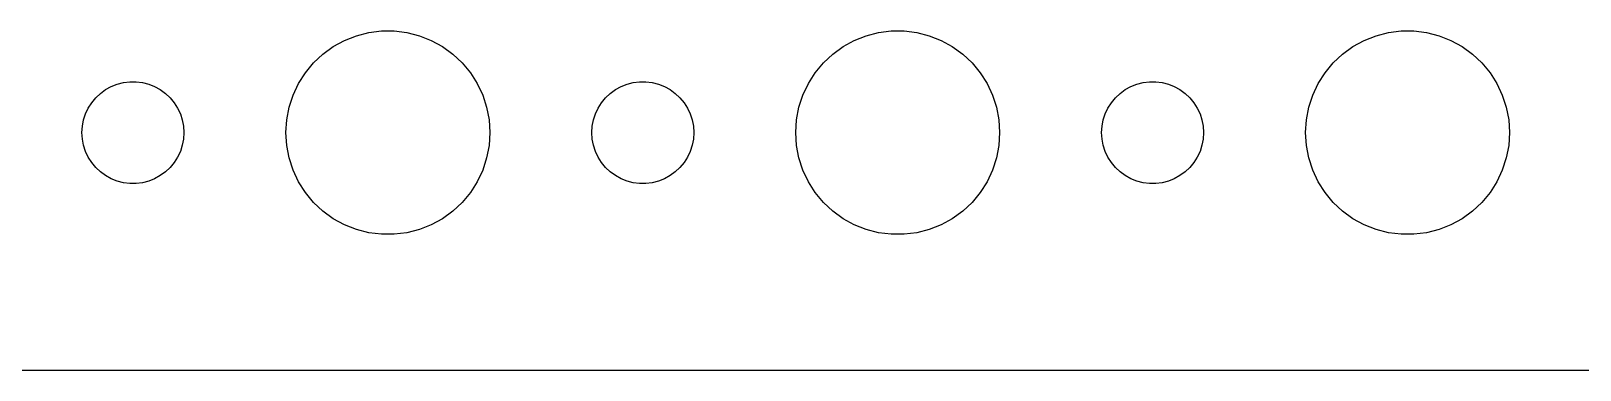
# Model space of a CAD drawing. Header units: metres. Extents: x -90 to 90, y -22 to 22.
# Drawn here: x -3 to 42.58, y -21.99 to -12.01 of the extents above; entities that cross this region are included whole.
import ezdxf

# ---------------------------------------------------------------- set-up
doc = ezdxf.new("R2010")
doc.units = ezdxf.units.M

msp = doc.modelspace()

# ---------------------------------------------------------------- linework, layer by layer
for p, q in [((5.89252, -12.467), (6.22266, -12.2855)), ((6.22266, -12.2855), (6.57294, -12.1468)), ((6.57294, -12.1468), (6.93785, -12.0531)), ((6.93785, -12.0531), (7.31161, -12.0059)), ((7.31161, -12.0059), (7.68837, -12.0059)), ((7.68837, -12.0059), (8.06213, -12.0531)), ((8.06213, -12.0531), (8.42705, -12.1468)), ((8.42705, -12.1468), (8.77733, -12.2855)), ((8.77733, -12.2855), (9.10747, -12.467)), ((20.8925, -12.467), (21.2227, -12.2855)), ((21.2227, -12.2855), (21.5729, -12.1468)), ((21.5729, -12.1468), (21.9379, -12.0531)), ((21.9379, -12.0531), (22.3116, -12.0059)), ((22.3116, -12.0059), (22.6884, -12.0059)), ((22.6884, -12.0059), (23.0621, -12.0531)), ((23.0621, -12.0531), (23.427, -12.1468)), ((23.427, -12.1468), (23.7773, -12.2855)), ((23.7773, -12.2855), (24.1075, -12.467)), ((35.8925, -12.467), (36.2227, -12.2855)), ((36.2227, -12.2855), (36.5729, -12.1468)), ((36.5729, -12.1468), (36.9379, -12.0531)), ((36.9379, -12.0531), (37.3116, -12.0059)), ((37.3116, -12.0059), (37.6884, -12.0059)), ((37.6884, -12.0059), (38.0621, -12.0531)), ((38.0621, -12.0531), (38.427, -12.1468)), ((38.427, -12.1468), (38.7773, -12.2855)), ((38.7773, -12.2855), (39.1075, -12.467)), ((5.31308, -12.9464), (5.58772, -12.6884)), ((5.58772, -12.6884), (5.89252, -12.467)), ((9.10747, -12.467), (9.41226, -12.6884)), ((9.41226, -12.6884), (9.6869, -12.9464)), ((20.3131, -12.9464), (20.5877, -12.6884)), ((20.5877, -12.6884), (20.8925, -12.467)), ((24.1075, -12.467), (24.4123, -12.6884)), ((24.4123, -12.6884), (24.6869, -12.9464)), ((35.3131, -12.9464), (35.5877, -12.6884)), ((35.5877, -12.6884), (35.8925, -12.467)), ((39.1075, -12.467), (39.4123, -12.6884)), ((39.4123, -12.6884), (39.6869, -12.9464)), ((5.07294, -13.2366), (5.31308, -12.9464)), ((9.6869, -12.9464), (9.92705, -13.2366)), ((20.0729, -13.2366), (20.3131, -12.9464)), ((24.6869, -12.9464), (24.927, -13.2366)), ((35.0729, -13.2366), (35.3131, -12.9464)), ((39.6869, -12.9464), (39.927, -13.2366)), ((-0.80373, -13.7335), (-0.63866, -13.6427)), ((-0.63866, -13.6427), (-0.46352, -13.5734)), ((-0.46352, -13.5734), (-0.28107, -13.5266)), ((-0.28107, -13.5266), (-0.09418, -13.5029)), ((-0.09418, -13.5029), (0.09418, -13.5029)), ((0.09418, -13.5029), (0.28107, -13.5266)), ((0.28107, -13.5266), (0.46352, -13.5734)), ((0.46352, -13.5734), (0.63866, -13.6427)), ((0.63866, -13.6427), (0.80373, -13.7335)), ((4.71066, -13.8956), (4.87108, -13.5547)), ((4.87108, -13.5547), (5.07294, -13.2366)), ((9.92705, -13.2366), (10.1289, -13.5547)), ((10.1289, -13.5547), (10.2893, -13.8956)), ((14.1963, -13.7335), (14.3613, -13.6427)), ((14.3613, -13.6427), (14.5365, -13.5734)), ((14.5365, -13.5734), (14.7189, -13.5266)), ((14.7189, -13.5266), (14.9058, -13.5029)), ((14.9058, -13.5029), (15.0942, -13.5029)), ((15.0942, -13.5029), (15.2811, -13.5266)), ((15.2811, -13.5266), (15.4635, -13.5734)), ((15.4635, -13.5734), (15.6387, -13.6427)), ((15.6387, -13.6427), (15.8037, -13.7335)), ((19.7107, -13.8956), (19.8711, -13.5547)), ((19.8711, -13.5547), (20.0729, -13.2366)), ((24.927, -13.2366), (25.1289, -13.5547)), ((25.1289, -13.5547), (25.2893, -13.8956)), ((29.1963, -13.7335), (29.3613, -13.6427)), ((29.3613, -13.6427), (29.5365, -13.5734)), ((29.5365, -13.5734), (29.7189, -13.5266)), ((29.7189, -13.5266), (29.9058, -13.5029)), ((29.9058, -13.5029), (30.0942, -13.5029)), ((30.0942, -13.5029), (30.2811, -13.5266)), ((30.2811, -13.5266), (30.4635, -13.5734)), ((30.4635, -13.5734), (30.6387, -13.6427)), ((30.6387, -13.6427), (30.8037, -13.7335)), ((34.7107, -13.8956), (34.8711, -13.5547)), ((34.8711, -13.5547), (35.0729, -13.2366)), ((39.927, -13.2366), (40.1289, -13.5547)), ((40.1289, -13.5547), (40.2893, -13.8956)), ((-1.31445, -14.2774), (-1.21352, -14.1183)), ((-1.21352, -14.1183), (-1.09344, -13.9732)), ((-1.09344, -13.9732), (-0.95613, -13.8442)), ((-0.95613, -13.8442), (-0.80373, -13.7335)), ((0.80373, -13.7335), (0.95613, -13.8442)), ((0.95613, -13.8442), (1.09344, -13.9732)), ((1.09344, -13.9732), (1.21352, -14.1183)), ((1.21352, -14.1183), (1.31445, -14.2774)), ((4.59424, -14.2539), (4.71066, -13.8956)), ((10.2893, -13.8956), (10.4057, -14.2539)), ((13.6855, -14.2774), (13.7865, -14.1183)), ((13.7865, -14.1183), (13.9065, -13.9732)), ((13.9065, -13.9732), (14.0439, -13.8442)), ((14.0439, -13.8442), (14.1963, -13.7335)), ((15.8037, -13.7335), (15.9561, -13.8442)), ((15.9561, -13.8442), (16.0934, -13.9732)), ((16.0934, -13.9732), (16.2135, -14.1183)), ((16.2135, -14.1183), (16.3145, -14.2774)), ((19.5942, -14.2539), (19.7107, -13.8956)), ((25.2893, -13.8956), (25.4057, -14.2539)), ((28.6855, -14.2774), (28.7865, -14.1183)), ((28.7865, -14.1183), (28.9065, -13.9732)), ((28.9065, -13.9732), (29.0439, -13.8442)), ((29.0439, -13.8442), (29.1963, -13.7335)), ((30.8037, -13.7335), (30.9561, -13.8442)), ((30.9561, -13.8442), (31.0934, -13.9732)), ((31.0934, -13.9732), (31.2135, -14.1183)), ((31.2135, -14.1183), (31.3145, -14.2774)), ((34.5942, -14.2539), (34.7107, -13.8956)), ((40.2893, -13.8956), (40.4057, -14.2539)), ((-1.45287, -14.627), (-1.39465, -14.4478)), ((-1.39465, -14.4478), (-1.31445, -14.2774)), ((1.31445, -14.2774), (1.39465, -14.4478)), ((1.39465, -14.4478), (1.45287, -14.627)), ((4.52365, -14.624), (4.59424, -14.2539)), ((10.4057, -14.2539), (10.4763, -14.624)), ((13.5471, -14.627), (13.6053, -14.4478)), ((13.6053, -14.4478), (13.6855, -14.2774)), ((16.3145, -14.2774), (16.3947, -14.4478)), ((16.3947, -14.4478), (16.4529, -14.627)), ((19.5237, -14.624), (19.5942, -14.2539)), ((25.4057, -14.2539), (25.4763, -14.624)), ((28.5471, -14.627), (28.6053, -14.4478)), ((28.6053, -14.4478), (28.6855, -14.2774)), ((31.3145, -14.2774), (31.3947, -14.4478)), ((31.3947, -14.4478), (31.4529, -14.627)), ((34.5237, -14.624), (34.5942, -14.2539)), ((40.4057, -14.2539), (40.4763, -14.624)), ((-1.5, -15), (-1.48816, -14.812)), ((-1.48816, -15.188), (-1.5, -15)), ((-1.48816, -14.812), (-1.45287, -14.627)), ((1.45287, -14.627), (1.48816, -14.812)), ((1.48816, -14.812), (1.5, -15)), ((1.5, -15), (1.48816, -15.188)), ((4.5, -15), (4.52365, -14.624)), ((4.52365, -15.376), (4.5, -15)), ((10.4763, -14.624), (10.5, -15)), ((10.5, -15), (10.4763, -15.376)), ((13.5, -15), (13.5118, -14.812)), ((13.5118, -15.188), (13.5, -15)), ((13.5118, -14.812), (13.5471, -14.627)), ((16.4529, -14.627), (16.4882, -14.812)), ((16.4882, -14.812), (16.5, -15)), ((16.5, -15), (16.4882, -15.188)), ((19.5, -15), (19.5237, -14.624)), ((19.5237, -15.376), (19.5, -15)), ((25.4763, -14.624), (25.5, -15)), ((25.5, -15), (25.4763, -15.376)), ((28.5, -15), (28.5118, -14.812)), ((28.5118, -15.188), (28.5, -15)), ((28.5118, -14.812), (28.5471, -14.627)), ((31.4529, -14.627), (31.4882, -14.812)), ((31.4882, -14.812), (31.5, -15)), ((31.5, -15), (31.4882, -15.188)), ((34.5, -15), (34.5237, -14.624)), ((34.5237, -15.376), (34.5, -15)), ((40.4763, -14.624), (40.5, -15)), ((40.5, -15), (40.4763, -15.376)), ((-1.45287, -15.373), (-1.48816, -15.188)), ((-1.39465, -15.5522), (-1.45287, -15.373)), ((1.45287, -15.373), (1.39465, -15.5522)), ((1.48816, -15.188), (1.45287, -15.373)), ((4.59424, -15.7461), (4.52365, -15.376)), ((10.4763, -15.376), (10.4057, -15.7461)), ((13.5471, -15.373), (13.5118, -15.188)), ((13.6053, -15.5522), (13.5471, -15.373)), ((16.4529, -15.373), (16.3947, -15.5522)), ((16.4882, -15.188), (16.4529, -15.373)), ((19.5942, -15.7461), (19.5237, -15.376)), ((25.4763, -15.376), (25.4057, -15.7461)), ((28.5471, -15.373), (28.5118, -15.188)), ((28.6053, -15.5522), (28.5471, -15.373)), ((31.4529, -15.373), (31.3947, -15.5522)), ((31.4882, -15.188), (31.4529, -15.373)), ((34.5942, -15.7461), (34.5237, -15.376)), ((40.4763, -15.376), (40.4057, -15.7461)), ((-1.31445, -15.7226), (-1.39465, -15.5522)), ((-1.21352, -15.8817), (-1.31445, -15.7226)), ((-1.09344, -16.0268), (-1.21352, -15.8817)), ((1.21352, -15.8817), (1.09344, -16.0268)), ((1.31445, -15.7226), (1.21352, -15.8817)), ((1.39465, -15.5522), (1.31445, -15.7226)), ((4.71066, -16.1044), (4.59424, -15.7461)), ((10.4057, -15.7461), (10.2893, -16.1044)), ((13.6855, -15.7226), (13.6053, -15.5522)), ((13.7865, -15.8817), (13.6855, -15.7226)), ((13.9065, -16.0268), (13.7865, -15.8817)), ((16.2135, -15.8817), (16.0934, -16.0268)), ((16.3145, -15.7226), (16.2135, -15.8817)), ((16.3947, -15.5522), (16.3145, -15.7226)), ((19.7107, -16.1044), (19.5942, -15.7461)), ((25.4057, -15.7461), (25.2893, -16.1044)), ((28.6855, -15.7226), (28.6053, -15.5522)), ((28.7865, -15.8817), (28.6855, -15.7226)), ((28.9065, -16.0268), (28.7865, -15.8817)), ((31.2135, -15.8817), (31.0934, -16.0268)), ((31.3145, -15.7226), (31.2135, -15.8817)), ((31.3947, -15.5522), (31.3145, -15.7226)), ((34.7107, -16.1044), (34.5942, -15.7461)), ((40.4057, -15.7461), (40.2893, -16.1044)), ((-0.95613, -16.1558), (-1.09344, -16.0268)), ((-0.80373, -16.2665), (-0.95613, -16.1558)), ((-0.63866, -16.3572), (-0.80373, -16.2665)), ((-0.46352, -16.4266), (-0.63866, -16.3572)), ((0.63866, -16.3572), (0.46352, -16.4266)), ((0.80373, -16.2665), (0.63866, -16.3572)), ((0.95613, -16.1558), (0.80373, -16.2665)), ((1.09344, -16.0268), (0.95613, -16.1558)), ((4.87108, -16.4453), (4.71066, -16.1044)), ((10.2893, -16.1044), (10.1289, -16.4453)), ((14.0439, -16.1558), (13.9065, -16.0268)), ((14.1963, -16.2665), (14.0439, -16.1558)), ((14.3613, -16.3572), (14.1963, -16.2665)), ((14.5365, -16.4266), (14.3613, -16.3572)), ((15.6387, -16.3572), (15.4635, -16.4266)), ((15.8037, -16.2665), (15.6387, -16.3572)), ((15.9561, -16.1558), (15.8037, -16.2665)), ((16.0934, -16.0268), (15.9561, -16.1558)), ((19.8711, -16.4453), (19.7107, -16.1044)), ((25.2893, -16.1044), (25.1289, -16.4453)), ((29.0439, -16.1558), (28.9065, -16.0268)), ((29.1963, -16.2665), (29.0439, -16.1558)), ((29.3613, -16.3572), (29.1963, -16.2665)), ((29.5365, -16.4266), (29.3613, -16.3572)), ((30.6387, -16.3572), (30.4635, -16.4266)), ((30.8037, -16.2665), (30.6387, -16.3572)), ((30.9561, -16.1558), (30.8037, -16.2665)), ((31.0934, -16.0268), (30.9561, -16.1558)), ((34.8711, -16.4453), (34.7107, -16.1044)), ((40.2893, -16.1044), (40.1289, -16.4453)), ((-0.28107, -16.4734), (-0.46352, -16.4266)), ((-0.09418, -16.497), (-0.28107, -16.4734)), ((0.09418, -16.497), (-0.09418, -16.497)), ((0.28107, -16.4734), (0.09418, -16.497)), ((0.46352, -16.4266), (0.28107, -16.4734)), ((5.07294, -16.7634), (4.87108, -16.4453)), ((5.31308, -17.0536), (5.07294, -16.7634)), ((9.92705, -16.7634), (9.6869, -17.0536)), ((10.1289, -16.4453), (9.92705, -16.7634)), ((14.7189, -16.4734), (14.5365, -16.4266)), ((14.9058, -16.497), (14.7189, -16.4734)), ((15.0942, -16.497), (14.9058, -16.497)), ((15.2811, -16.4734), (15.0942, -16.497)), ((15.4635, -16.4266), (15.2811, -16.4734)), ((20.0729, -16.7634), (19.8711, -16.4453)), ((20.3131, -17.0536), (20.0729, -16.7634)), ((24.927, -16.7634), (24.6869, -17.0536)), ((25.1289, -16.4453), (24.927, -16.7634)), ((29.7189, -16.4734), (29.5365, -16.4266)), ((29.9058, -16.497), (29.7189, -16.4734)), ((30.0942, -16.497), (29.9058, -16.497)), ((30.2811, -16.4734), (30.0942, -16.497)), ((30.4635, -16.4266), (30.2811, -16.4734)), ((35.0729, -16.7634), (34.8711, -16.4453)), ((35.3131, -17.0536), (35.0729, -16.7634)), ((39.927, -16.7634), (39.6869, -17.0536)), ((40.1289, -16.4453), (39.927, -16.7634)), ((5.58772, -17.3115), (5.31308, -17.0536)), ((5.89252, -17.533), (5.58772, -17.3115)), ((9.41226, -17.3115), (9.10747, -17.533)), ((9.6869, -17.0536), (9.41226, -17.3115)), ((20.5877, -17.3115), (20.3131, -17.0536)), ((20.8925, -17.533), (20.5877, -17.3115)), ((24.4123, -17.3115), (24.1075, -17.533)), ((24.6869, -17.0536), (24.4123, -17.3115)), ((35.5877, -17.3115), (35.3131, -17.0536)), ((35.8925, -17.533), (35.5877, -17.3115)), ((39.4123, -17.3115), (39.1075, -17.533)), ((39.6869, -17.0536), (39.4123, -17.3115)), ((6.22266, -17.7145), (5.89252, -17.533)), ((6.57294, -17.8532), (6.22266, -17.7145)), ((8.77733, -17.7145), (8.42705, -17.8532)), ((9.10747, -17.533), (8.77733, -17.7145)), ((21.2227, -17.7145), (20.8925, -17.533)), ((21.5729, -17.8532), (21.2227, -17.7145)), ((23.7773, -17.7145), (23.427, -17.8532)), ((24.1075, -17.533), (23.7773, -17.7145)), ((36.2227, -17.7145), (35.8925, -17.533)), ((36.5729, -17.8532), (36.2227, -17.7145)), ((38.7773, -17.7145), (38.427, -17.8532)), ((39.1075, -17.533), (38.7773, -17.7145)), ((6.93785, -17.9469), (6.57294, -17.8532)), ((7.31161, -17.9941), (6.93785, -17.9469)), ((7.68837, -17.9941), (7.31161, -17.9941)), ((8.06213, -17.9469), (7.68837, -17.9941)), ((8.42705, -17.8532), (8.06213, -17.9469)), ((21.9379, -17.9469), (21.5729, -17.8532)), ((22.3116, -17.9941), (21.9379, -17.9469)), ((22.6884, -17.9941), (22.3116, -17.9941)), ((23.0621, -17.9469), (22.6884, -17.9941)), ((23.427, -17.8532), (23.0621, -17.9469)), ((36.9379, -17.9469), (36.5729, -17.8532)), ((37.3116, -17.9941), (36.9379, -17.9469)), ((37.6884, -17.9941), (37.3116, -17.9941)), ((38.0621, -17.9469), (37.6884, -17.9941)), ((38.427, -17.8532), (38.0621, -17.9469)), ((-84.8139, -21.9901), (84.8139, -21.9901))]:
    msp.add_line(p, q)

doc.saveas('drawing.dxf')
